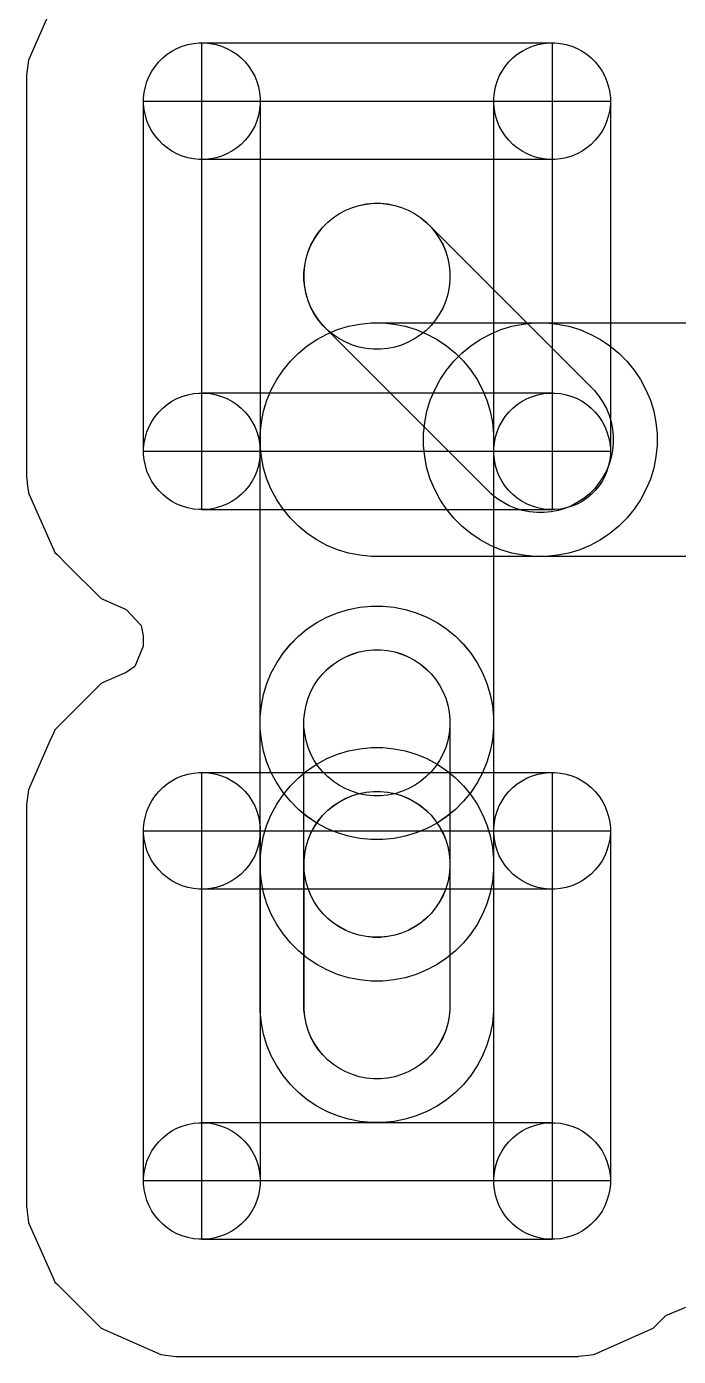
# Model space of a CAD drawing. Extents: x 125179 to 173800, y -108200 to -87800.
# Drawn here: x 133281 to 134398, y -98729 to -96451 of the extents above; entities that cross this region are included whole.
import ezdxf

# ---------------------------------------------------------------- set-up
doc = ezdxf.new("R2010")
doc.units = 0
doc.layers.add('L2D0_Cu1', color=1, linetype='CONTINUOUS')

msp = doc.modelspace()

# ---------------------------------------------------------------- linework, layer by layer
at = {"layer": 'L2D0_Cu1'}
for points in [[(133328.859, -96405.887), (133283.594, -96508.273), (133280.6, -96533.954), (133280.6, -97223.246), (133280.77, -97224.671), (133280.77, -97224.678), (133281.848, -97233.733), (133283.718, -97249.446), (133285.208, -97252.801), (133285.209, -97252.804), (133327.324, -97347.618), (133329.161, -97351.753), (133332.362, -97354.948), (133332.363, -97354.95), (133351.438, -97373.991), (133408.387, -97430.841), (133412.527, -97432.671), (133412.528, -97432.672), (133451.312, -97449.818), (133477.199, -97476.954), (133480.5, -97494.634), (133480.5, -97512.583), (133466.148, -97547.231), (133451.392, -97557.363), (133435.402, -97564.466), (133412.082, -97574.824), (133412.081, -97574.825), (133407.947, -97576.661), (133404.752, -97579.862), (133404.75, -97579.863), (133376.493, -97608.17), (133328.859, -97655.887), (133327.029, -97660.025), (133327.029, -97660.026), (133320.552, -97674.676), (133283.594, -97758.273), (133280.6, -97783.954), (133280.6, -98473.246), (133280.77, -98474.671), (133280.77, -98474.678), (133282.132, -98486.122), (133283.718, -98499.446), (133285.208, -98502.801), (133285.209, -98502.804), (133327.324, -98597.618), (133329.161, -98601.753), (133332.362, -98604.948), (133332.363, -98604.95), (133333.432, -98606.017), (133408.387, -98680.841), (133510.773, -98726.106), (133514.429, -98726.532), (133514.432, -98726.533), (133523.824, -98727.628), (133536.454, -98729.1), (134225.746, -98729.1), (134227.171, -98728.93), (134227.178, -98728.93), (134248.3, -98726.416), (134248.301, -98726.416), (134251.946, -98725.982), (134255.301, -98724.492), (134255.304, -98724.491), (134350.118, -98682.376), (134350.119, -98682.375), (134354.253, -98680.539), (134375.823, -98658.931), (134410.457, -98644.55)], [(135774.725, -97358.6), (134151.175, -97358.6), (134131.619, -97356.674), (134112.345, -97352.84), (134093.541, -97347.136), (134075.386, -97339.616), (134058.055, -97330.353), (134041.716, -97319.435), (134026.526, -97306.969), (134012.631, -97293.074), (134000.165, -97277.884), (133989.247, -97261.545), (133979.984, -97244.214), (133972.464, -97226.059), (133966.76, -97207.255), (133962.926, -97187.981), (133961, -97168.425), (133961, -97148.775), (133962.926, -97129.219), (133966.76, -97109.945), (133972.464, -97091.141), (133979.984, -97072.986), (133989.247, -97055.655), (134000.165, -97039.316), (134012.631, -97024.126), (134026.526, -97010.231), (134041.716, -96997.765), (134058.055, -96986.847), (134075.386, -96977.584), (134093.541, -96970.064), (134112.345, -96964.36), (134131.619, -96960.526), (134151.175, -96958.6), (135774.725, -96958.6)]]:
    msp.add_lwpolyline(points, dxfattribs=at)
for points in [[(133576.193, -96678.48), (133566.427, -96677.518), (133556.802, -96675.603), (133547.411, -96672.754), (133538.344, -96668.999), (133529.69, -96664.373), (133521.53, -96658.921), (133513.944, -96652.695), (133507.005, -96645.756), (133500.779, -96638.17), (133495.327, -96630.01), (133490.701, -96621.356), (133486.946, -96612.289), (133484.097, -96602.898), (133482.182, -96593.273), (133481.22, -96583.507), (133481.22, -96573.693), (133482.182, -96563.927), (133484.097, -96554.302), (133486.946, -96544.911), (133490.701, -96535.844), (133495.327, -96527.19), (133500.779, -96519.03), (133507.005, -96511.444), (133513.944, -96504.505), (133521.53, -96498.279), (133529.69, -96492.827), (133538.344, -96488.201), (133547.411, -96484.446), (133556.802, -96481.597), (133566.427, -96479.682), (133576.193, -96478.72), (133586.007, -96478.72), (133595.773, -96479.682), (133605.398, -96481.597), (133614.789, -96484.446), (133623.856, -96488.201), (133632.51, -96492.827), (133640.67, -96498.279), (133648.256, -96504.505), (133655.195, -96511.444), (133661.421, -96519.03), (133666.873, -96527.19), (133671.499, -96535.844), (133675.254, -96544.911), (133678.103, -96554.302), (133680.018, -96563.927), (133680.98, -96573.693), (133680.98, -96583.507), (133680.018, -96593.273), (133678.103, -96602.898), (133675.254, -96612.289), (133671.499, -96621.356), (133666.873, -96630.01), (133661.421, -96638.17), (133655.195, -96645.756), (133648.256, -96652.695), (133640.67, -96658.921), (133632.51, -96664.373), (133623.856, -96668.999), (133614.789, -96672.754), (133605.398, -96675.603), (133595.773, -96677.518), (133586.007, -96678.48)], [(133581.1, -96678.6), (133581.1, -96478.6), (134181.1, -96478.6), (134181.1, -96678.6)], [(134176.193, -96678.48), (134166.427, -96677.518), (134156.802, -96675.603), (134147.411, -96672.754), (134138.344, -96668.999), (134129.69, -96664.373), (134121.53, -96658.921), (134113.944, -96652.695), (134107.005, -96645.756), (134100.779, -96638.17), (134095.327, -96630.01), (134090.701, -96621.356), (134086.946, -96612.289), (134084.097, -96602.898), (134082.182, -96593.273), (134081.22, -96583.507), (134081.22, -96573.693), (134082.182, -96563.927), (134084.097, -96554.302), (134086.946, -96544.911), (134090.701, -96535.844), (134095.327, -96527.19), (134100.779, -96519.03), (134107.005, -96511.444), (134113.944, -96504.505), (134121.53, -96498.279), (134129.69, -96492.827), (134138.344, -96488.201), (134147.411, -96484.446), (134156.802, -96481.597), (134166.427, -96479.682), (134176.193, -96478.72), (134186.007, -96478.72), (134195.773, -96479.682), (134205.398, -96481.597), (134214.789, -96484.446), (134223.856, -96488.201), (134232.51, -96492.827), (134240.67, -96498.279), (134248.256, -96504.505), (134255.195, -96511.444), (134261.421, -96519.03), (134266.873, -96527.19), (134271.499, -96535.844), (134275.254, -96544.911), (134278.103, -96554.302), (134280.018, -96563.927), (134280.98, -96573.693), (134280.98, -96583.507), (134280.018, -96593.273), (134278.103, -96602.898), (134275.254, -96612.289), (134271.499, -96621.356), (134266.873, -96630.01), (134261.421, -96638.17), (134255.195, -96645.756), (134248.256, -96652.695), (134240.67, -96658.921), (134232.51, -96664.373), (134223.856, -96668.999), (134214.789, -96672.754), (134205.398, -96675.603), (134195.773, -96677.518), (134186.007, -96678.48)], [(133481.1, -97178.6), (133481.1, -96578.6), (133681.1, -96578.6), (133681.1, -97178.6)], [(133581.1, -97178.6), (133581.1, -96578.6), (134181.1, -96578.6), (134181.1, -97178.6)], [(134081.1, -97178.6), (134081.1, -96578.6), (134281.1, -96578.6), (134281.1, -97178.6)], [(133874.959, -97003.7), (133862.737, -97002.496), (133850.691, -97000.1), (133838.938, -96996.535), (133827.591, -96991.835), (133816.76, -96986.045), (133806.548, -96979.222), (133797.054, -96971.431), (133788.269, -96962.646), (133780.478, -96953.152), (133773.655, -96942.94), (133767.865, -96932.109), (133763.165, -96920.762), (133759.6, -96909.009), (133757.204, -96896.963), (133756, -96884.741), (133756, -96872.459), (133757.204, -96860.237), (133759.6, -96848.191), (133763.165, -96836.438), (133767.865, -96825.091), (133773.655, -96814.26), (133780.478, -96804.048), (133788.269, -96794.554), (133796.954, -96785.869), (133806.448, -96778.078), (133816.66, -96771.255), (133827.491, -96765.465), (133838.838, -96760.765), (133850.591, -96757.2), (133862.637, -96754.804), (133874.859, -96753.6), (133887.141, -96753.6), (133899.363, -96754.804), (133911.409, -96757.2), (133923.162, -96760.765), (133934.509, -96765.465), (133945.34, -96771.255), (133955.552, -96778.078), (133965.046, -96785.869), (133973.831, -96794.654), (133981.622, -96804.148), (133988.445, -96814.36), (133994.235, -96825.191), (133998.935, -96836.538), (134002.5, -96848.291), (134004.896, -96860.337), (134006.1, -96872.559), (134006.1, -96884.841), (134004.896, -96897.063), (134002.5, -96909.109), (133998.935, -96920.862), (133994.235, -96932.209), (133988.445, -96943.04), (133981.622, -96953.252), (133973.831, -96962.746), (133965.146, -96971.431), (133955.652, -96979.222), (133945.44, -96986.045), (133934.609, -96991.835), (133923.262, -96996.535), (133911.509, -97000.1), (133899.463, -97002.496), (133887.241, -97003.7)], [(133874.959, -97003.7), (133862.737, -97002.496), (133850.691, -97000.1), (133838.938, -96996.535), (133827.591, -96991.835), (133816.76, -96986.045), (133806.548, -96979.222), (133797.054, -96971.431), (133788.369, -96962.746), (133780.578, -96953.252), (133773.755, -96943.04), (133767.965, -96932.209), (133763.265, -96920.862), (133759.7, -96909.109), (133757.304, -96897.063), (133756.1, -96884.841), (133756.1, -96872.459), (133757.304, -96860.237), (133759.7, -96848.191), (133763.265, -96836.438), (133767.965, -96825.091), (133773.755, -96814.26), (133780.578, -96804.048), (133788.369, -96794.554), (133797.054, -96785.869), (133806.548, -96778.078), (133816.76, -96771.255), (133827.591, -96765.465), (133838.938, -96760.765), (133850.691, -96757.2), (133862.737, -96754.804), (133874.959, -96753.6), (133887.241, -96753.6), (133899.463, -96754.804), (133911.509, -96757.2), (133923.262, -96760.765), (133934.609, -96765.465), (133945.44, -96771.255), (133955.652, -96778.078), (133965.146, -96785.869), (133973.831, -96794.554), (133981.622, -96804.048), (133988.445, -96814.26), (133994.235, -96825.091), (133998.935, -96836.438), (134002.5, -96848.191), (134004.896, -96860.237), (134006.1, -96872.459), (134006.1, -96884.841), (134004.896, -96897.063), (134002.5, -96909.109), (133998.935, -96920.862), (133994.235, -96932.209), (133988.445, -96943.04), (133981.622, -96953.252), (133973.831, -96962.746), (133965.146, -96971.431), (133955.652, -96979.222), (133945.44, -96986.045), (133934.609, -96991.835), (133923.262, -96996.535), (133911.509, -97000.1), (133899.463, -97002.496), (133887.241, -97003.7)], [(134154.859, -97283.6), (134142.637, -97282.396), (134130.591, -97280), (134118.838, -97276.435), (134107.491, -97271.735), (134096.66, -97265.945), (134086.448, -97259.122), (134076.954, -97251.331), (133788.369, -96962.746), (133780.578, -96953.252), (133773.755, -96943.04), (133767.965, -96932.209), (133763.265, -96920.862), (133759.7, -96909.109), (133757.304, -96897.063), (133756.1, -96884.841), (133756.1, -96872.559), (133757.304, -96860.337), (133759.7, -96848.291), (133763.265, -96836.538), (133767.965, -96825.191), (133773.755, -96814.36), (133780.578, -96804.148), (133788.369, -96794.654), (133797.054, -96785.969), (133806.548, -96778.178), (133816.76, -96771.355), (133827.591, -96765.565), (133838.938, -96760.865), (133850.691, -96757.3), (133862.737, -96754.904), (133874.959, -96753.7), (133887.241, -96753.7), (133899.463, -96754.904), (133911.509, -96757.3), (133923.262, -96760.865), (133934.609, -96765.565), (133945.44, -96771.355), (133955.652, -96778.178), (133965.146, -96785.969), (134253.731, -97074.554), (134261.522, -97084.048), (134268.345, -97094.26), (134274.135, -97105.091), (134278.835, -97116.438), (134282.4, -97128.191), (134284.796, -97140.237), (134286, -97152.459), (134286, -97164.741), (134284.796, -97176.963), (134282.4, -97189.009), (134278.835, -97200.762), (134274.135, -97212.109), (134268.345, -97222.94), (134261.522, -97233.152), (134253.731, -97242.646), (134245.046, -97251.331), (134235.552, -97259.122), (134225.34, -97265.945), (134214.509, -97271.735), (134203.162, -97276.435), (134191.409, -97280), (134179.363, -97282.396), (134167.141, -97283.6)], [(133871.175, -97358.6), (133851.619, -97356.674), (133832.345, -97352.84), (133813.541, -97347.136), (133795.386, -97339.616), (133778.055, -97330.353), (133761.716, -97319.435), (133746.526, -97306.969), (133732.631, -97293.074), (133720.165, -97277.884), (133709.247, -97261.545), (133699.984, -97244.214), (133692.464, -97226.059), (133686.76, -97207.255), (133682.926, -97187.981), (133681, -97168.425), (133681, -97148.775), (133682.926, -97129.219), (133686.76, -97109.945), (133692.464, -97091.141), (133699.984, -97072.986), (133709.247, -97055.655), (133720.165, -97039.316), (133732.631, -97024.126), (133746.526, -97010.231), (133761.716, -96997.765), (133778.055, -96986.847), (133795.386, -96977.584), (133813.541, -96970.064), (133832.345, -96964.36), (133851.619, -96960.526), (133871.175, -96958.6), (134170.825, -96958.6), (134190.381, -96960.526), (134209.655, -96964.36), (134228.459, -96970.064), (134246.614, -96977.584), (134263.945, -96986.847), (134280.284, -96997.765), (134295.474, -97010.231), (134309.369, -97024.126), (134321.835, -97039.316), (134332.753, -97055.655), (134342.016, -97072.986), (134349.536, -97091.141), (134355.24, -97109.945), (134359.074, -97129.219), (134361, -97148.775), (134361, -97168.425), (134359.074, -97187.981), (134355.24, -97207.255), (134349.536, -97226.059), (134342.016, -97244.214), (134332.753, -97261.545), (134321.835, -97277.884), (134309.369, -97293.074), (134295.474, -97306.969), (134280.284, -97319.435), (134263.945, -97330.353), (134246.614, -97339.616), (134228.459, -97347.136), (134209.655, -97352.84), (134190.381, -97356.674), (134170.825, -97358.6)], [(133871.175, -97843.6), (133851.619, -97841.674), (133832.345, -97837.84), (133813.541, -97832.136), (133795.386, -97824.616), (133778.055, -97815.353), (133761.716, -97804.435), (133746.526, -97791.969), (133732.631, -97778.074), (133720.165, -97762.884), (133709.247, -97746.545), (133699.984, -97729.214), (133692.464, -97711.059), (133686.76, -97692.255), (133682.926, -97672.981), (133681, -97653.425), (133681, -97148.775), (133682.926, -97129.219), (133686.76, -97109.945), (133692.464, -97091.141), (133699.984, -97072.986), (133709.247, -97055.655), (133720.165, -97039.316), (133732.631, -97024.126), (133746.526, -97010.231), (133761.716, -96997.765), (133778.055, -96986.847), (133795.386, -96977.584), (133813.541, -96970.064), (133832.345, -96964.36), (133851.619, -96960.526), (133871.175, -96958.6), (133890.825, -96958.6), (133910.381, -96960.526), (133929.655, -96964.36), (133948.459, -96970.064), (133966.614, -96977.584), (133983.945, -96986.847), (134000.284, -96997.765), (134015.474, -97010.231), (134029.369, -97024.126), (134041.835, -97039.316), (134052.753, -97055.655), (134062.016, -97072.986), (134069.536, -97091.141), (134075.24, -97109.945), (134079.074, -97129.219), (134081, -97148.775), (134081, -97653.425), (134079.074, -97672.981), (134075.24, -97692.255), (134069.536, -97711.059), (134062.016, -97729.214), (134052.753, -97746.545), (134041.835, -97762.884), (134029.369, -97778.074), (134015.474, -97791.969), (134000.284, -97804.435), (133983.945, -97815.353), (133966.614, -97824.616), (133948.459, -97832.136), (133929.655, -97837.84), (133910.381, -97841.674), (133890.825, -97843.6)], [(133576.193, -97278.48), (133566.427, -97277.518), (133556.802, -97275.603), (133547.411, -97272.754), (133538.344, -97268.999), (133529.69, -97264.373), (133521.53, -97258.921), (133513.944, -97252.695), (133507.005, -97245.756), (133500.779, -97238.17), (133495.327, -97230.01), (133490.701, -97221.356), (133486.946, -97212.289), (133484.097, -97202.898), (133482.182, -97193.273), (133481.22, -97183.507), (133481.22, -97173.693), (133482.182, -97163.927), (133484.097, -97154.302), (133486.946, -97144.911), (133490.701, -97135.844), (133495.327, -97127.19), (133500.779, -97119.03), (133507.005, -97111.444), (133513.944, -97104.505), (133521.53, -97098.279), (133529.69, -97092.827), (133538.344, -97088.201), (133547.411, -97084.446), (133556.802, -97081.597), (133566.427, -97079.682), (133576.193, -97078.72), (133586.007, -97078.72), (133595.773, -97079.682), (133605.398, -97081.597), (133614.789, -97084.446), (133623.856, -97088.201), (133632.51, -97092.827), (133640.67, -97098.279), (133648.256, -97104.505), (133655.195, -97111.444), (133661.421, -97119.03), (133666.873, -97127.19), (133671.499, -97135.844), (133675.254, -97144.911), (133678.103, -97154.302), (133680.018, -97163.927), (133680.98, -97173.693), (133680.98, -97183.507), (133680.018, -97193.273), (133678.103, -97202.898), (133675.254, -97212.289), (133671.499, -97221.356), (133666.873, -97230.01), (133661.421, -97238.17), (133655.195, -97245.756), (133648.256, -97252.695), (133640.67, -97258.921), (133632.51, -97264.373), (133623.856, -97268.999), (133614.789, -97272.754), (133605.398, -97275.603), (133595.773, -97277.518), (133586.007, -97278.48)], [(133581.1, -97278.6), (133581.1, -97078.6), (134181.1, -97078.6), (134181.1, -97278.6)], [(134176.193, -97278.48), (134166.427, -97277.518), (134156.802, -97275.603), (134147.411, -97272.754), (134138.344, -97268.999), (134129.69, -97264.373), (134121.53, -97258.921), (134113.944, -97252.695), (134107.005, -97245.756), (134100.779, -97238.17), (134095.327, -97230.01), (134090.701, -97221.356), (134086.946, -97212.289), (134084.097, -97202.898), (134082.182, -97193.273), (134081.22, -97183.507), (134081.22, -97173.693), (134082.182, -97163.927), (134084.097, -97154.302), (134086.946, -97144.911), (134090.701, -97135.844), (134095.327, -97127.19), (134100.779, -97119.03), (134107.005, -97111.444), (134113.944, -97104.505), (134121.53, -97098.279), (134129.69, -97092.827), (134138.344, -97088.201), (134147.411, -97084.446), (134156.802, -97081.597), (134166.427, -97079.682), (134176.193, -97078.72), (134186.007, -97078.72), (134195.773, -97079.682), (134205.398, -97081.597), (134214.789, -97084.446), (134223.856, -97088.201), (134232.51, -97092.827), (134240.67, -97098.279), (134248.256, -97104.505), (134255.195, -97111.444), (134261.421, -97119.03), (134266.873, -97127.19), (134271.499, -97135.844), (134275.254, -97144.911), (134278.103, -97154.302), (134280.018, -97163.927), (134280.98, -97173.693), (134280.98, -97183.507), (134280.018, -97193.273), (134278.103, -97202.898), (134275.254, -97212.289), (134271.499, -97221.356), (134266.873, -97230.01), (134261.421, -97238.17), (134255.195, -97245.756), (134248.256, -97252.695), (134240.67, -97258.921), (134232.51, -97264.373), (134223.856, -97268.999), (134214.789, -97272.754), (134205.398, -97275.603), (134195.773, -97277.518), (134186.007, -97278.48)], [(133871.175, -97843.7), (133851.619, -97841.774), (133832.345, -97837.94), (133813.541, -97832.236), (133795.386, -97824.716), (133778.055, -97815.453), (133761.716, -97804.535), (133746.526, -97792.069), (133732.631, -97778.174), (133720.165, -97762.984), (133709.247, -97746.645), (133699.984, -97729.314), (133692.464, -97711.159), (133686.76, -97692.355), (133682.926, -97673.081), (133681, -97653.525), (133681, -97633.775), (133682.926, -97614.219), (133686.76, -97594.945), (133692.464, -97576.141), (133699.984, -97557.986), (133709.247, -97540.655), (133720.165, -97524.316), (133732.631, -97509.126), (133746.526, -97495.231), (133761.716, -97482.765), (133778.055, -97471.847), (133795.386, -97462.584), (133813.541, -97455.064), (133832.345, -97449.36), (133851.619, -97445.526), (133871.175, -97443.6), (133890.825, -97443.6), (133910.381, -97445.526), (133929.655, -97449.36), (133948.459, -97455.064), (133966.614, -97462.584), (133983.945, -97471.847), (134000.284, -97482.765), (134015.474, -97495.231), (134029.369, -97509.126), (134041.835, -97524.316), (134052.753, -97540.655), (134062.016, -97557.986), (134069.536, -97576.141), (134075.24, -97594.945), (134079.074, -97614.219), (134081, -97633.775), (134081, -97653.525), (134079.074, -97673.081), (134075.24, -97692.355), (134069.536, -97711.159), (134062.016, -97729.314), (134052.753, -97746.645), (134041.835, -97762.984), (134029.369, -97778.174), (134015.474, -97792.069), (134000.284, -97804.535), (133983.945, -97815.453), (133966.614, -97824.716), (133948.459, -97832.236), (133929.655, -97837.94), (133910.381, -97841.774), (133890.825, -97843.7)], [(133871.175, -98086.1), (133851.619, -98084.174), (133832.345, -98080.34), (133813.541, -98074.636), (133795.386, -98067.116), (133778.055, -98057.853), (133761.716, -98046.935), (133746.526, -98034.469), (133732.631, -98020.574), (133720.165, -98005.384), (133709.247, -97989.045), (133699.984, -97971.714), (133692.464, -97953.559), (133686.76, -97934.755), (133682.926, -97915.481), (133681, -97895.925), (133681, -97633.875), (133682.926, -97614.319), (133686.76, -97595.045), (133692.464, -97576.241), (133699.984, -97558.086), (133709.247, -97540.755), (133720.165, -97524.416), (133732.631, -97509.226), (133746.526, -97495.331), (133761.716, -97482.865), (133778.055, -97471.947), (133795.386, -97462.684), (133813.541, -97455.164), (133832.345, -97449.46), (133851.619, -97445.626), (133871.175, -97443.7), (133890.825, -97443.7), (133910.381, -97445.626), (133929.655, -97449.46), (133948.459, -97455.164), (133966.614, -97462.684), (133983.945, -97471.947), (134000.284, -97482.865), (134015.474, -97495.331), (134029.369, -97509.226), (134041.835, -97524.416), (134052.753, -97540.755), (134062.016, -97558.086), (134069.536, -97576.241), (134075.24, -97595.045), (134079.074, -97614.319), (134081, -97633.875), (134081, -97895.925), (134079.074, -97915.481), (134075.24, -97934.755), (134069.536, -97953.559), (134062.016, -97971.714), (134052.753, -97989.045), (134041.835, -98005.384), (134029.369, -98020.574), (134015.474, -98034.469), (134000.284, -98046.935), (133983.945, -98057.853), (133966.614, -98067.116), (133948.459, -98074.636), (133929.655, -98080.34), (133910.381, -98084.174), (133890.825, -98086.1)], [(133874.859, -97768.7), (133862.637, -97767.496), (133850.591, -97765.1), (133838.838, -97761.535), (133827.491, -97756.835), (133816.66, -97751.045), (133806.448, -97744.222), (133796.954, -97736.431), (133788.269, -97727.746), (133780.478, -97718.252), (133773.655, -97708.04), (133767.865, -97697.209), (133763.165, -97685.862), (133759.6, -97674.109), (133757.204, -97662.063), (133756, -97649.841), (133756, -97637.459), (133757.204, -97625.237), (133759.6, -97613.191), (133763.165, -97601.438), (133767.865, -97590.091), (133773.655, -97579.26), (133780.478, -97569.048), (133788.269, -97559.554), (133796.954, -97550.869), (133806.448, -97543.078), (133816.66, -97536.255), (133827.491, -97530.465), (133838.838, -97525.765), (133850.591, -97522.2), (133862.637, -97519.804), (133874.859, -97518.6), (133887.141, -97518.6), (133899.363, -97519.804), (133911.409, -97522.2), (133923.162, -97525.765), (133934.509, -97530.465), (133945.34, -97536.255), (133955.552, -97543.078), (133965.046, -97550.869), (133973.731, -97559.554), (133981.522, -97569.048), (133988.345, -97579.26), (133994.135, -97590.091), (133998.835, -97601.438), (134002.4, -97613.191), (134004.796, -97625.237), (134006, -97637.459), (134006, -97649.841), (134004.796, -97662.063), (134002.4, -97674.109), (133998.835, -97685.862), (133994.135, -97697.209), (133988.345, -97708.04), (133981.522, -97718.252), (133973.731, -97727.746), (133965.046, -97736.431), (133955.552, -97744.222), (133945.34, -97751.045), (133934.509, -97756.835), (133923.162, -97761.535), (133911.409, -97765.1), (133899.363, -97767.496), (133887.141, -97768.7)], [(133874.859, -98011.1), (133862.637, -98009.896), (133850.591, -98007.5), (133838.838, -98003.935), (133827.491, -97999.235), (133816.66, -97993.445), (133806.448, -97986.622), (133796.954, -97978.831), (133788.269, -97970.146), (133780.478, -97960.652), (133773.655, -97950.44), (133767.865, -97939.609), (133763.165, -97928.262), (133759.6, -97916.509), (133757.204, -97904.463), (133756, -97892.241), (133756, -97637.559), (133757.204, -97625.337), (133759.6, -97613.291), (133763.165, -97601.538), (133767.865, -97590.191), (133773.655, -97579.36), (133780.478, -97569.148), (133788.269, -97559.654), (133796.954, -97550.969), (133806.448, -97543.178), (133816.66, -97536.355), (133827.491, -97530.565), (133838.838, -97525.865), (133850.591, -97522.3), (133862.637, -97519.904), (133874.859, -97518.7), (133887.141, -97518.7), (133899.363, -97519.904), (133911.409, -97522.3), (133923.162, -97525.865), (133934.509, -97530.565), (133945.34, -97536.355), (133955.552, -97543.178), (133965.046, -97550.969), (133973.731, -97559.654), (133981.522, -97569.148), (133988.345, -97579.36), (133994.135, -97590.191), (133998.835, -97601.538), (134002.4, -97613.291), (134004.796, -97625.337), (134006, -97637.559), (134006, -97892.241), (134004.796, -97904.463), (134002.4, -97916.509), (133998.835, -97928.262), (133994.135, -97939.609), (133988.345, -97950.44), (133981.522, -97960.652), (133973.731, -97970.146), (133965.046, -97978.831), (133955.552, -97986.622), (133945.34, -97993.445), (133934.509, -97999.235), (133923.162, -98003.935), (133911.409, -98007.5), (133899.363, -98009.896), (133887.141, -98011.1)], [(133871.175, -98328.6), (133851.619, -98326.674), (133832.345, -98322.84), (133813.541, -98317.136), (133795.386, -98309.616), (133778.055, -98300.353), (133761.716, -98289.435), (133746.526, -98276.969), (133732.631, -98263.074), (133720.165, -98247.884), (133709.247, -98231.545), (133699.984, -98214.214), (133692.464, -98196.059), (133686.76, -98177.255), (133682.926, -98157.981), (133681, -98138.425), (133681, -97876.275), (133682.926, -97856.719), (133686.76, -97837.445), (133692.464, -97818.641), (133699.984, -97800.486), (133709.247, -97783.155), (133720.165, -97766.816), (133732.631, -97751.626), (133746.526, -97737.731), (133761.716, -97725.265), (133778.055, -97714.347), (133795.386, -97705.084), (133813.541, -97697.564), (133832.345, -97691.86), (133851.619, -97688.026), (133871.175, -97686.1), (133890.825, -97686.1), (133910.381, -97688.026), (133929.655, -97691.86), (133948.459, -97697.564), (133966.614, -97705.084), (133983.945, -97714.347), (134000.284, -97725.265), (134015.474, -97737.731), (134029.369, -97751.626), (134041.835, -97766.816), (134052.753, -97783.155), (134062.016, -97800.486), (134069.536, -97818.641), (134075.24, -97837.445), (134079.074, -97856.719), (134081, -97876.275), (134081, -98138.425), (134079.074, -98157.981), (134075.24, -98177.255), (134069.536, -98196.059), (134062.016, -98214.214), (134052.753, -98231.545), (134041.835, -98247.884), (134029.369, -98263.074), (134015.474, -98276.969), (134000.284, -98289.435), (133983.945, -98300.353), (133966.614, -98309.616), (133948.459, -98317.136), (133929.655, -98322.84), (133910.381, -98326.674), (133890.825, -98328.6)], [(133576.193, -97928.48), (133566.427, -97927.518), (133556.802, -97925.603), (133547.411, -97922.754), (133538.344, -97918.999), (133529.69, -97914.373), (133521.53, -97908.921), (133513.944, -97902.695), (133507.005, -97895.756), (133500.779, -97888.17), (133495.327, -97880.01), (133490.701, -97871.356), (133486.946, -97862.289), (133484.097, -97852.898), (133482.182, -97843.273), (133481.22, -97833.507), (133481.22, -97823.693), (133482.182, -97813.927), (133484.097, -97804.302), (133486.946, -97794.911), (133490.701, -97785.844), (133495.327, -97777.19), (133500.779, -97769.03), (133507.005, -97761.444), (133513.944, -97754.505), (133521.53, -97748.279), (133529.69, -97742.827), (133538.344, -97738.201), (133547.411, -97734.446), (133556.802, -97731.597), (133566.427, -97729.682), (133576.193, -97728.72), (133586.007, -97728.72), (133595.773, -97729.682), (133605.398, -97731.597), (133614.789, -97734.446), (133623.856, -97738.201), (133632.51, -97742.827), (133640.67, -97748.279), (133648.256, -97754.505), (133655.195, -97761.444), (133661.421, -97769.03), (133666.873, -97777.19), (133671.499, -97785.844), (133675.254, -97794.911), (133678.103, -97804.302), (133680.018, -97813.927), (133680.98, -97823.693), (133680.98, -97833.507), (133680.018, -97843.273), (133678.103, -97852.898), (133675.254, -97862.289), (133671.499, -97871.356), (133666.873, -97880.01), (133661.421, -97888.17), (133655.195, -97895.756), (133648.256, -97902.695), (133640.67, -97908.921), (133632.51, -97914.373), (133623.856, -97918.999), (133614.789, -97922.754), (133605.398, -97925.603), (133595.773, -97927.518), (133586.007, -97928.48)], [(133581.1, -97928.6), (133581.1, -97728.6), (134181.1, -97728.6), (134181.1, -97928.6)], [(134176.193, -97928.48), (134166.427, -97927.518), (134156.802, -97925.603), (134147.411, -97922.754), (134138.344, -97918.999), (134129.69, -97914.373), (134121.53, -97908.921), (134113.944, -97902.695), (134107.005, -97895.756), (134100.779, -97888.17), (134095.327, -97880.01), (134090.701, -97871.356), (134086.946, -97862.289), (134084.097, -97852.898), (134082.182, -97843.273), (134081.22, -97833.507), (134081.22, -97823.693), (134082.182, -97813.927), (134084.097, -97804.302), (134086.946, -97794.911), (134090.701, -97785.844), (134095.327, -97777.19), (134100.779, -97769.03), (134107.005, -97761.444), (134113.944, -97754.505), (134121.53, -97748.279), (134129.69, -97742.827), (134138.344, -97738.201), (134147.411, -97734.446), (134156.802, -97731.597), (134166.427, -97729.682), (134176.193, -97728.72), (134186.007, -97728.72), (134195.773, -97729.682), (134205.398, -97731.597), (134214.789, -97734.446), (134223.856, -97738.201), (134232.51, -97742.827), (134240.67, -97748.279), (134248.256, -97754.505), (134255.195, -97761.444), (134261.421, -97769.03), (134266.873, -97777.19), (134271.499, -97785.844), (134275.254, -97794.911), (134278.103, -97804.302), (134280.018, -97813.927), (134280.98, -97823.693), (134280.98, -97833.507), (134280.018, -97843.273), (134278.103, -97852.898), (134275.254, -97862.289), (134271.499, -97871.356), (134266.873, -97880.01), (134261.421, -97888.17), (134255.195, -97895.756), (134248.256, -97902.695), (134240.67, -97908.921), (134232.51, -97914.373), (134223.856, -97918.999), (134214.789, -97922.754), (134205.398, -97925.603), (134195.773, -97927.518), (134186.007, -97928.48)], [(133874.959, -98011.2), (133862.737, -98009.996), (133850.691, -98007.6), (133838.938, -98004.035), (133827.591, -97999.335), (133816.76, -97993.545), (133806.548, -97986.722), (133797.054, -97978.931), (133788.269, -97970.146), (133780.478, -97960.652), (133773.655, -97950.44), (133767.865, -97939.609), (133763.165, -97928.262), (133759.6, -97916.509), (133757.204, -97904.463), (133756, -97892.241), (133756, -97879.959), (133757.204, -97867.737), (133759.6, -97855.691), (133763.165, -97843.938), (133767.865, -97832.591), (133773.655, -97821.76), (133780.478, -97811.548), (133788.269, -97802.054), (133796.954, -97793.369), (133806.448, -97785.578), (133816.66, -97778.755), (133827.491, -97772.965), (133838.838, -97768.265), (133850.591, -97764.7), (133862.637, -97762.304), (133874.859, -97761.1), (133887.141, -97761.1), (133899.363, -97762.304), (133911.409, -97764.7), (133923.162, -97768.265), (133934.509, -97772.965), (133945.34, -97778.755), (133955.552, -97785.578), (133965.046, -97793.369), (133973.831, -97802.154), (133981.622, -97811.648), (133988.445, -97821.86), (133994.235, -97832.691), (133998.935, -97844.038), (134002.5, -97855.791), (134004.896, -97867.837), (134006.1, -97880.059), (134006.1, -97892.341), (134004.896, -97904.563), (134002.5, -97916.609), (133998.935, -97928.362), (133994.235, -97939.709), (133988.445, -97950.54), (133981.622, -97960.752), (133973.831, -97970.246), (133965.146, -97978.931), (133955.652, -97986.722), (133945.44, -97993.545), (133934.609, -97999.335), (133923.262, -98004.035), (133911.509, -98007.6), (133899.463, -98009.996), (133887.241, -98011.2)], [(133874.859, -98253.6), (133862.637, -98252.396), (133850.591, -98250), (133838.838, -98246.435), (133827.491, -98241.735), (133816.66, -98235.945), (133806.448, -98229.122), (133796.954, -98221.331), (133788.269, -98212.646), (133780.478, -98203.152), (133773.655, -98192.94), (133767.865, -98182.109), (133763.165, -98170.762), (133759.6, -98159.009), (133757.204, -98146.963), (133756, -98134.741), (133756, -97879.959), (133757.204, -97867.737), (133759.6, -97855.691), (133763.165, -97843.938), (133767.865, -97832.591), (133773.655, -97821.76), (133780.478, -97811.548), (133788.269, -97802.054), (133796.954, -97793.369), (133806.448, -97785.578), (133816.66, -97778.755), (133827.491, -97772.965), (133838.838, -97768.265), (133850.591, -97764.7), (133862.637, -97762.304), (133874.859, -97761.1), (133887.141, -97761.1), (133899.363, -97762.304), (133911.409, -97764.7), (133923.162, -97768.265), (133934.509, -97772.965), (133945.34, -97778.755), (133955.552, -97785.578), (133965.046, -97793.369), (133973.731, -97802.054), (133981.522, -97811.548), (133988.345, -97821.76), (133994.135, -97832.591), (133998.835, -97843.938), (134002.4, -97855.691), (134004.796, -97867.737), (134006, -97879.959), (134006, -98134.741), (134004.796, -98146.963), (134002.4, -98159.009), (133998.835, -98170.762), (133994.135, -98182.109), (133988.345, -98192.94), (133981.522, -98203.152), (133973.731, -98212.646), (133965.046, -98221.331), (133955.552, -98229.122), (133945.34, -98235.945), (133934.509, -98241.735), (133923.162, -98246.435), (133911.409, -98250), (133899.363, -98252.396), (133887.141, -98253.6)], [(133874.959, -98253.6), (133862.737, -98252.396), (133850.691, -98250), (133838.938, -98246.435), (133827.591, -98241.735), (133816.76, -98235.945), (133806.548, -98229.122), (133797.054, -98221.331), (133788.369, -98212.646), (133780.578, -98203.152), (133773.755, -98192.94), (133767.965, -98182.109), (133763.265, -98170.762), (133759.7, -98159.009), (133757.304, -98146.963), (133756.1, -98134.741), (133756.1, -97880.059), (133757.304, -97867.837), (133759.7, -97855.791), (133763.265, -97844.038), (133767.965, -97832.691), (133773.755, -97821.86), (133780.578, -97811.648), (133788.369, -97802.154), (133797.054, -97793.469), (133806.548, -97785.678), (133816.76, -97778.855), (133827.591, -97773.065), (133838.938, -97768.365), (133850.691, -97764.8), (133862.737, -97762.404), (133874.959, -97761.2), (133887.241, -97761.2), (133899.463, -97762.404), (133911.509, -97764.8), (133923.262, -97768.365), (133934.609, -97773.065), (133945.44, -97778.855), (133955.652, -97785.678), (133965.146, -97793.469), (133973.831, -97802.154), (133981.622, -97811.648), (133988.445, -97821.86), (133994.235, -97832.691), (133998.935, -97844.038), (134002.5, -97855.791), (134004.896, -97867.837), (134006.1, -97880.059), (134006.1, -98134.741), (134004.896, -98146.963), (134002.5, -98159.009), (133998.935, -98170.762), (133994.235, -98182.109), (133988.445, -98192.94), (133981.622, -98203.152), (133973.831, -98212.646), (133965.146, -98221.331), (133955.652, -98229.122), (133945.44, -98235.945), (133934.609, -98241.735), (133923.262, -98246.435), (133911.509, -98250), (133899.463, -98252.396), (133887.241, -98253.6)], [(133481.1, -98428.6), (133481.1, -97828.6), (133681.1, -97828.6), (133681.1, -98428.6)], [(133581.1, -98428.6), (133581.1, -97828.6), (134181.1, -97828.6), (134181.1, -98428.6)], [(134081.1, -98428.6), (134081.1, -97828.6), (134281.1, -97828.6), (134281.1, -98428.6)], [(133576.193, -98528.48), (133566.427, -98527.518), (133556.802, -98525.603), (133547.411, -98522.754), (133538.344, -98518.999), (133529.69, -98514.373), (133521.53, -98508.921), (133513.944, -98502.695), (133507.005, -98495.756), (133500.779, -98488.17), (133495.327, -98480.01), (133490.701, -98471.356), (133486.946, -98462.289), (133484.097, -98452.898), (133482.182, -98443.273), (133481.22, -98433.507), (133481.22, -98423.693), (133482.182, -98413.927), (133484.097, -98404.302), (133486.946, -98394.911), (133490.701, -98385.844), (133495.327, -98377.19), (133500.779, -98369.03), (133507.005, -98361.444), (133513.944, -98354.505), (133521.53, -98348.279), (133529.69, -98342.827), (133538.344, -98338.201), (133547.411, -98334.446), (133556.802, -98331.597), (133566.427, -98329.682), (133576.193, -98328.72), (133586.007, -98328.72), (133595.773, -98329.682), (133605.398, -98331.597), (133614.789, -98334.446), (133623.856, -98338.201), (133632.51, -98342.827), (133640.67, -98348.279), (133648.256, -98354.505), (133655.195, -98361.444), (133661.421, -98369.03), (133666.873, -98377.19), (133671.499, -98385.844), (133675.254, -98394.911), (133678.103, -98404.302), (133680.018, -98413.927), (133680.98, -98423.693), (133680.98, -98433.507), (133680.018, -98443.273), (133678.103, -98452.898), (133675.254, -98462.289), (133671.499, -98471.356), (133666.873, -98480.01), (133661.421, -98488.17), (133655.195, -98495.756), (133648.256, -98502.695), (133640.67, -98508.921), (133632.51, -98514.373), (133623.856, -98518.999), (133614.789, -98522.754), (133605.398, -98525.603), (133595.773, -98527.518), (133586.007, -98528.48)], [(133581.1, -98528.6), (133581.1, -98328.6), (134181.1, -98328.6), (134181.1, -98528.6)], [(134176.193, -98528.48), (134166.427, -98527.518), (134156.802, -98525.603), (134147.411, -98522.754), (134138.344, -98518.999), (134129.69, -98514.373), (134121.53, -98508.921), (134113.944, -98502.695), (134107.005, -98495.756), (134100.779, -98488.17), (134095.327, -98480.01), (134090.701, -98471.356), (134086.946, -98462.289), (134084.097, -98452.898), (134082.182, -98443.273), (134081.22, -98433.507), (134081.22, -98423.693), (134082.182, -98413.927), (134084.097, -98404.302), (134086.946, -98394.911), (134090.701, -98385.844), (134095.327, -98377.19), (134100.779, -98369.03), (134107.005, -98361.444), (134113.944, -98354.505), (134121.53, -98348.279), (134129.69, -98342.827), (134138.344, -98338.201), (134147.411, -98334.446), (134156.802, -98331.597), (134166.427, -98329.682), (134176.193, -98328.72), (134186.007, -98328.72), (134195.773, -98329.682), (134205.398, -98331.597), (134214.789, -98334.446), (134223.856, -98338.201), (134232.51, -98342.827), (134240.67, -98348.279), (134248.256, -98354.505), (134255.195, -98361.444), (134261.421, -98369.03), (134266.873, -98377.19), (134271.499, -98385.844), (134275.254, -98394.911), (134278.103, -98404.302), (134280.018, -98413.927), (134280.98, -98423.693), (134280.98, -98433.507), (134280.018, -98443.273), (134278.103, -98452.898), (134275.254, -98462.289), (134271.499, -98471.356), (134266.873, -98480.01), (134261.421, -98488.17), (134255.195, -98495.756), (134248.256, -98502.695), (134240.67, -98508.921), (134232.51, -98514.373), (134223.856, -98518.999), (134214.789, -98522.754), (134205.398, -98525.603), (134195.773, -98527.518), (134186.007, -98528.48)]]:
    msp.add_lwpolyline(points, close=True, dxfattribs=at)

doc.saveas('drawing.dxf')
